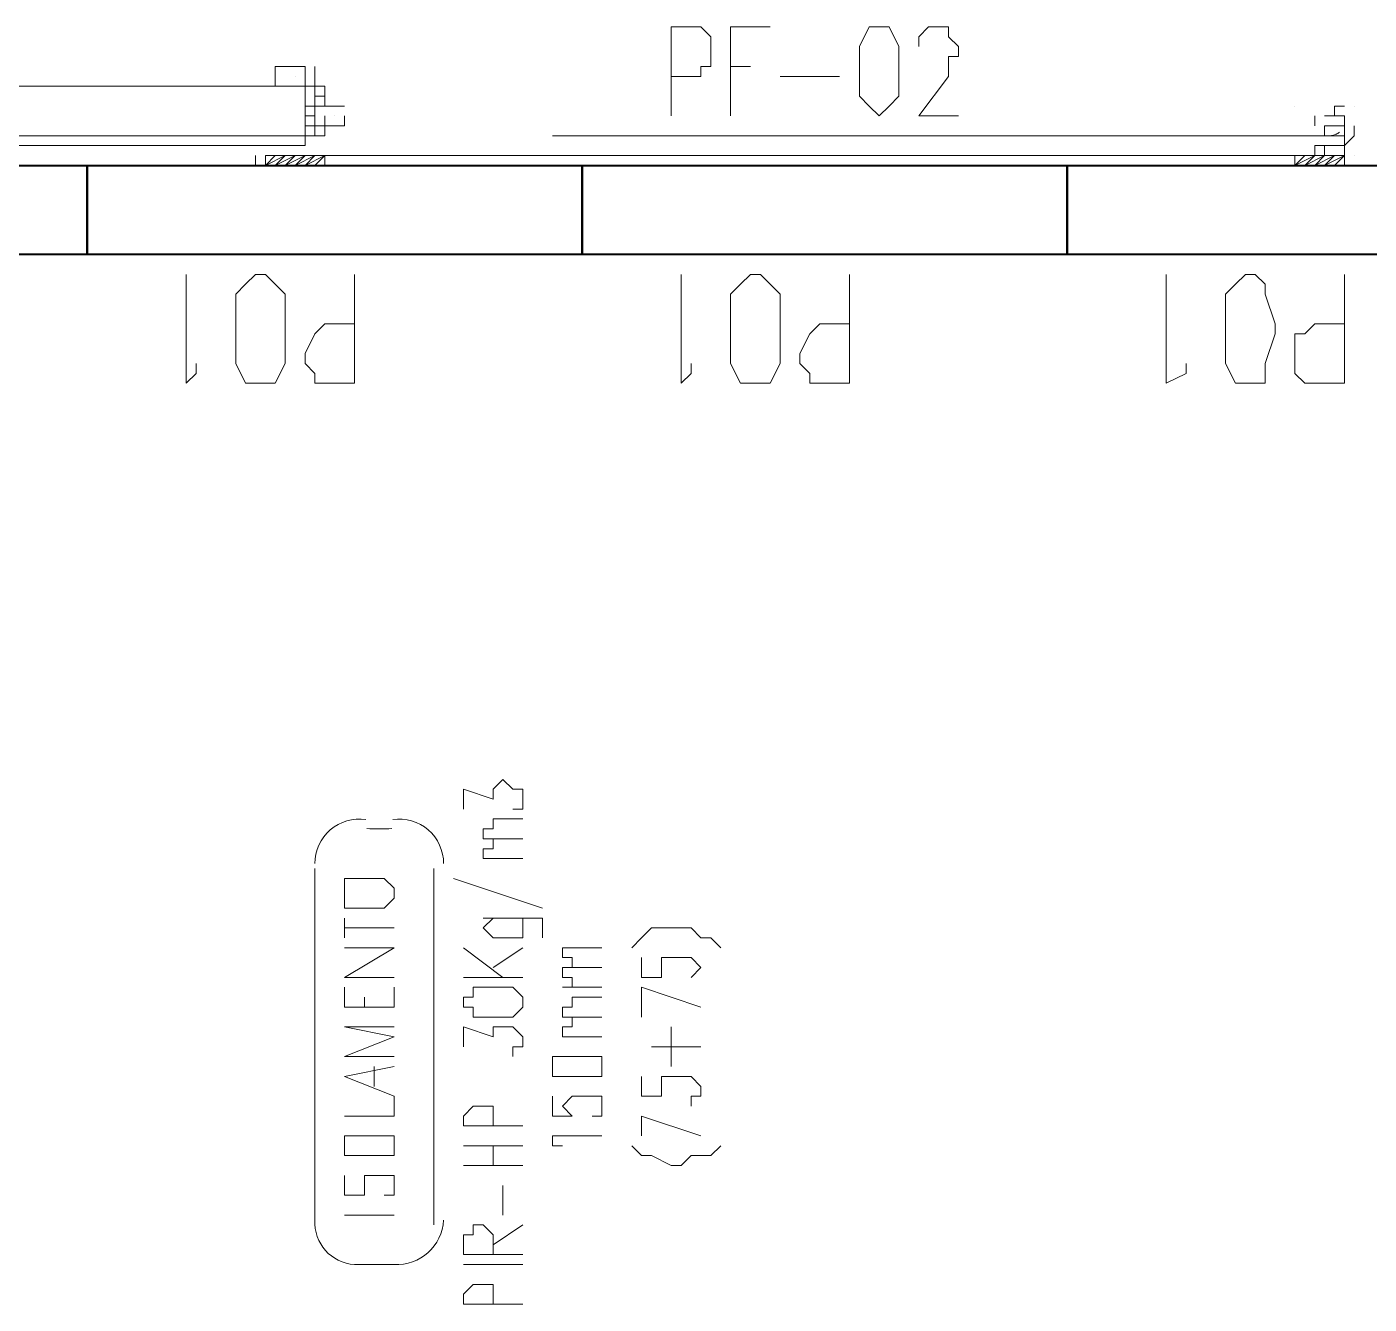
# Model space of a CAD drawing. Header units: inches. Extents: x 5 to 1823, y 18 to 726.
# Drawn here: x 491.562 to 494.606, y 305.132 to 308.028 of the extents above; entities that cross this region are included whole.
import ezdxf

# ---------------------------------------------------------------- set-up
doc = ezdxf.new("R2010")
doc.units = ezdxf.units.IN
doc.header["$MEASUREMENT"] = 0
for name, color, linetype in [('PDF2_D_Paineis PUR 150mm', 1, 'Continuous'), ('PDF2_D_Portas', 6, 'Continuous'), ('PDF2_D_Textos Isolamento', 2, 'Continuous'), ('PDF2_D_Textos Paineis Parede', 3, 'Continuous')]:
    doc.layers.add(name, color=color, linetype=linetype)

msp = doc.modelspace()

# ---------------------------------------------------------------- linework, layer by layer
at = {"layer": 'PDF2_D_Paineis PUR 150mm', "lineweight": 40}
for points in [[(490.5762, 307.7138), (491.6988, 307.7138), (491.6988, 307.5117), (490.5762, 307.5117)], [(491.6988, 307.7138), (492.8214, 307.7138), (492.8214, 307.5117), (491.6988, 307.5117)], [(492.8214, 307.7138), (493.9216, 307.7138), (493.9216, 307.5117), (492.8214, 307.5117)], [(493.9216, 307.7138), (495.0442, 307.7138), (495.0442, 307.5117), (493.9216, 307.5117)]]:
    msp.add_lwpolyline(points, close=True, dxfattribs=at)
at = {"layer": 'PDF2_D_Portas', "lineweight": 5}
for points in [[(493.0235, 307.826), (493.0235, 308.0281), (493.0909, 308.0281), (493.1133, 308.0057), (493.1133, 307.9832), (493.1133, 307.9608), (493.1133, 307.9383), (493.0909, 307.9383), (493.0909, 307.9159), (493.0235, 307.9159)], [(493.1582, 307.826), (493.1582, 308.0281), (493.248, 308.0281)], [(493.5848, 307.9832), (493.5848, 308.0057), (493.6072, 308.0281), (493.6297, 308.0281), (493.6522, 308.0281), (493.6522, 308.0057), (493.6746, 307.9832), (493.6746, 307.9608), (493.6522, 307.9608), (493.6522, 307.9159), (493.5848, 307.826), (493.6746, 307.826)], [(493.1582, 307.9383), (493.2031, 307.9383)], [(493.2705, 307.9159), (493.4052, 307.9159)]]:
    msp.add_lwpolyline(points, dxfattribs=at)
msp.add_lwpolyline([(493.495, 308.0281), (493.4725, 308.0281), (493.4501, 307.9832), (493.4501, 307.9383), (493.4501, 307.9159), (493.4501, 307.8709), (493.4725, 307.8485), (493.495, 307.826), (493.5174, 307.8485), (493.5399, 307.8709), (493.5399, 307.9159), (493.5399, 307.9383), (493.5399, 307.9832), (493.5174, 308.0281)], close=True, dxfattribs=at)
at = {"layer": 'PDF2_D_Portas', "lineweight": 0}
for points in [[(492.1254, 307.8934), (492.1254, 307.9383), (492.1928, 307.9383), (492.1928, 307.8934), (489.9027, 307.8934), (489.8802, 307.8934), (489.8802, 307.8485), (489.8578, 307.8485), (489.8802, 307.8485), (489.8578, 307.8485), (489.8802, 307.8485), (489.8578, 307.8485), (489.8578, 307.7811), (489.8578, 307.8485), (489.8802, 307.8485), (489.8578, 307.8485), (489.8802, 307.8485), (489.8578, 307.8485), (489.8802, 307.8485), (489.8802, 307.826), (489.8802, 307.8036), (489.9027, 307.8036), (489.8802, 307.8036)], [(492.1254, 307.9383), (492.1254, 307.9383)], [(492.1928, 307.9383), (492.1928, 307.9383)], [(492.2152, 307.9383), (492.2152, 307.9383)], [(492.2152, 307.9383), (492.2152, 307.9383)], [(492.2152, 307.9383), (492.2152, 307.9383)], [(492.2152, 307.9383), (492.2152, 307.9383)], [(492.2152, 307.9383), (492.2152, 307.9383)], [(492.2152, 307.9383), (492.2152, 307.9383)], [(492.2152, 307.826), (492.2152, 307.8485), (492.2377, 307.8485), (492.2377, 307.8709), (492.2377, 307.8934), (492.2152, 307.8934), (492.1928, 307.8934), (492.1928, 307.8036), (492.1928, 307.8485), (492.1928, 307.8036), (492.1928, 307.7811), (491.8784, 307.7811), (489.9027, 307.7811), (489.9027, 307.8934)], [(492.1703, 307.9159), (492.1703, 307.9159)], [(492.1703, 307.9159), (492.1703, 307.9159)], [(492.1703, 307.9159), (492.1703, 307.9159)], [(492.1703, 307.9159), (492.1703, 307.9159)], [(492.1703, 307.8934), (492.1703, 307.8934)], [(492.2826, 307.8485), (492.2377, 307.8485), (492.2152, 307.8485), (492.1928, 307.8485), (492.1928, 307.826), (492.1928, 307.8485), (492.1928, 307.826), (492.1928, 307.8485), (492.1928, 307.826), (492.2152, 307.826), (492.1928, 307.826), (492.1928, 307.8036), (492.1928, 307.8485), (492.1928, 307.8934)], [(492.1928, 307.8934), (492.1928, 307.8934)], [(492.2377, 307.8934), (492.2152, 307.8934), (492.2152, 307.8709), (492.2152, 307.8485), (492.1928, 307.8485), (492.2152, 307.8485), (492.2152, 307.8036), (492.2152, 307.8485), (492.2377, 307.8485)], [(492.1928, 307.8934), (492.1928, 307.8934)], [(492.2152, 307.8934), (492.2152, 307.8934)], [(492.2152, 307.8934), (492.2152, 307.8934)], [(492.2152, 307.8934), (492.2152, 307.8934)], [(492.2152, 307.8934), (492.2152, 307.8934)], [(492.2152, 307.8934), (492.2152, 307.8934)], [(492.2152, 307.8934), (492.2152, 307.8934)], [(492.2152, 307.8934), (492.2152, 307.8934)], [(492.2377, 307.8934), (492.2377, 307.8934)], [(492.2377, 307.8934), (492.2377, 307.8934)], [(492.2152, 307.8709), (492.2152, 307.8709)], [(492.2152, 307.8709), (492.2152, 307.8709)], [(492.2152, 307.8709), (492.2152, 307.8709)], [(492.2152, 307.8709), (492.2152, 307.8709)], [(492.2152, 307.8709), (492.2152, 307.8709)], [(492.2152, 307.8709), (492.2152, 307.8709)], [(492.2152, 307.8709), (492.2152, 307.8709)], [(492.2152, 307.8709), (492.2152, 307.8709)], [(492.2152, 307.8709), (492.2152, 307.8709)], [(492.2152, 307.8709), (492.2152, 307.8709)], [(492.2377, 307.8709), (492.2152, 307.8709)], [(492.2152, 307.8709), (492.2377, 307.8709)], [(492.2152, 307.8709), (492.2152, 307.8709)], [(492.2377, 307.8709), (492.2377, 307.8709)], [(492.2377, 307.8709), (492.2377, 307.8709)], [(492.2377, 307.8709), (492.2377, 307.8709)], [(492.1928, 307.8485), (492.1928, 307.8485)], [(492.1928, 307.8485), (492.1928, 307.8485)], [(492.1928, 307.8485), (492.1928, 307.8485)], [(492.1928, 307.8485), (492.1928, 307.8485)], [(492.1928, 307.8485), (492.1928, 307.8485)], [(492.1928, 307.8485), (492.1928, 307.8485)], [(492.1928, 307.8485), (492.1928, 307.8485)], [(492.1928, 307.8485), (492.1928, 307.8485)], [(492.1928, 307.8485), (492.1928, 307.8485)], [(492.1928, 307.8485), (492.1928, 307.8485)], [(492.1928, 307.8485), (492.1928, 307.8485)], [(492.2152, 307.8485), (492.2152, 307.8485)], [(492.2152, 307.8485), (492.2152, 307.8485)], [(492.2152, 307.8485), (492.2152, 307.8485)], [(492.2152, 307.8485), (492.2152, 307.8485)], [(492.2152, 307.8485), (492.2152, 307.8485)], [(492.2152, 307.8485), (492.2152, 307.8485)], [(492.2152, 307.8485), (492.2152, 307.8485)], [(492.2152, 307.8485), (492.2152, 307.8485)], [(492.2152, 307.8485), (492.2152, 307.8485)], [(492.2152, 307.8485), (492.2152, 307.8485)], [(492.2152, 307.8485), (492.2152, 307.8485)], [(492.2152, 307.8485), (492.2152, 307.8485)], [(492.2152, 307.8485), (492.2152, 307.8485)], [(492.2152, 307.8485), (492.2152, 307.8485)], [(492.2152, 307.8485), (492.2152, 307.8485)], [(492.2152, 307.8485), (492.2152, 307.8485)], [(492.2152, 307.8485), (492.2152, 307.8485)], [(492.2152, 307.8485), (492.2152, 307.8485)], [(492.2377, 307.8485), (492.2377, 307.8485)], [(492.2377, 307.8485), (492.2377, 307.8485)], [(492.2377, 307.8485), (492.2377, 307.8485)], [(492.2377, 307.8485), (492.2377, 307.8485)], [(492.2377, 307.8485), (492.2377, 307.8485)], [(492.2377, 307.8485), (492.2377, 307.8485)], [(494.438, 307.8485), (494.438, 307.8485)], [(494.438, 307.8485), (494.438, 307.8485)], [(494.5502, 307.826), (494.5053, 307.826), (494.5502, 307.826), (494.5278, 307.826), (494.5278, 307.8485), (494.5502, 307.8485)], [(494.5502, 307.8485), (494.5502, 307.8485)], [(494.5727, 307.8485), (494.5727, 307.8485)], [(494.5727, 307.8485), (494.5727, 307.8485)], [(492.2826, 307.826), (492.2826, 307.8036), (492.2377, 307.8036), (492.2377, 307.7811), (492.2152, 307.7811), (492.1928, 307.7811), (492.1928, 307.8036), (492.1928, 307.7811), (492.1928, 307.7587), (491.8784, 307.7587), (489.9027, 307.7587)], [(492.1928, 307.826), (492.1928, 307.826)], [(492.1928, 307.7587), (492.1928, 307.7811), (492.1928, 307.7587), (492.1928, 307.7811), (492.1928, 307.8036), (492.1928, 307.826)], [(492.1928, 307.826), (492.1928, 307.826)], [(492.1928, 307.826), (492.1928, 307.826)], [(492.1928, 307.826), (492.1928, 307.826)], [(492.1928, 307.826), (492.1928, 307.826)], [(492.1928, 307.826), (492.1928, 307.826)], [(492.1928, 307.826), (492.1928, 307.826)], [(492.1928, 307.826), (492.1928, 307.826)], [(492.1928, 307.826), (492.1928, 307.826)], [(492.1928, 307.826), (492.1928, 307.826)], [(492.1928, 307.826), (492.1928, 307.826)], [(492.1928, 307.826), (492.1928, 307.826)], [(492.1928, 307.826), (492.1928, 307.826)], [(492.1928, 307.826), (492.1928, 307.826)], [(492.1928, 307.826), (492.1928, 307.826)], [(492.1928, 307.826), (492.1928, 307.826)], [(492.1928, 307.826), (492.1928, 307.826)], [(492.1928, 307.826), (492.1928, 307.826)], [(492.1928, 307.826), (492.1928, 307.826)], [(492.1928, 307.826), (492.1928, 307.826)], [(492.1928, 307.826), (492.1928, 307.826)], [(492.1928, 307.826), (492.1928, 307.826)], [(492.1928, 307.826), (492.1928, 307.826)], [(492.1928, 307.826), (492.1928, 307.826)], [(492.1928, 307.826), (492.1928, 307.826)], [(492.1928, 307.826), (492.1928, 307.826)], [(492.1928, 307.826), (492.1928, 307.826)], [(492.1928, 307.826), (492.1928, 307.826)], [(492.1928, 307.826), (492.1928, 307.826)], [(492.1928, 307.826), (492.1928, 307.826)], [(492.1928, 307.826), (492.1928, 307.826)], [(492.1928, 307.826), (492.1928, 307.826)], [(492.1928, 307.826), (492.1928, 307.826)], [(492.1928, 307.826), (492.1928, 307.826)], [(492.1928, 307.826), (492.1928, 307.826)], [(492.1928, 307.8036), (492.1928, 307.8036)], [(492.1928, 307.8036), (492.1928, 307.8036)], [(492.1928, 307.8036), (492.1928, 307.8036)], [(492.1928, 307.8036), (492.1928, 307.8036)], [(492.1928, 307.8036), (492.1928, 307.8036)], [(492.1928, 307.8036), (492.1928, 307.8036)], [(492.1928, 307.8036), (492.1928, 307.8036)], [(492.1928, 307.8036), (492.1928, 307.8036)], [(492.1928, 307.8036), (492.1928, 307.8036)], [(492.1928, 307.8036), (492.1928, 307.8036)], [(492.1928, 307.8036), (492.1928, 307.8036)], [(492.1928, 307.8036), (492.1928, 307.8036)], [(492.1928, 307.8036), (492.1928, 307.8036)], [(492.1928, 307.8036), (492.1928, 307.8036)], [(492.1928, 307.8036), (492.1928, 307.8036)], [(492.1928, 307.8036), (492.1928, 307.8036)], [(492.1928, 307.8036), (492.1928, 307.8036)], [(492.1928, 307.8036), (492.1928, 307.8036)], [(492.1928, 307.8036), (492.1928, 307.8036)], [(492.1928, 307.8036), (492.1928, 307.8036)], [(492.1928, 307.8036), (492.1928, 307.8036)], [(492.1928, 307.8036), (492.1928, 307.8036)], [(492.1928, 307.8036), (492.1928, 307.8036)], [(492.1928, 307.8036), (492.1928, 307.8036)], [(492.1928, 307.8036), (492.1928, 307.8036)], [(492.1928, 307.8036), (492.1928, 307.8036)], [(492.1928, 307.8036), (492.1928, 307.8036)], [(492.1928, 307.8036), (492.1928, 307.8036)], [(492.1928, 307.8036), (492.1928, 307.8036)], [(492.1928, 307.8036), (492.1928, 307.8036)], [(492.1928, 307.8036), (492.1928, 307.8036)], [(492.2152, 307.826), (492.2152, 307.826)], [(492.2152, 307.826), (492.2152, 307.826)], [(492.2377, 307.8036), (492.2152, 307.8036), (492.2377, 307.8036), (492.2377, 307.826)], [(492.2152, 307.826), (492.2152, 307.826)], [(492.2152, 307.8036), (492.2152, 307.8036)], [(492.2152, 307.8036), (492.2152, 307.8036)], [(492.2152, 307.8036), (492.2152, 307.8036)], [(492.2152, 307.8036), (492.2152, 307.8036)], [(492.2152, 307.8036), (492.2152, 307.8036)], [(492.2152, 307.8036), (492.2152, 307.8036)], [(492.2152, 307.8036), (492.2152, 307.8036)], [(492.2152, 307.8036), (492.2152, 307.8036)], [(492.2152, 307.8036), (492.2152, 307.8036)], [(492.2152, 307.8036), (492.2152, 307.8036)], [(492.2152, 307.8036), (492.2152, 307.8036)], [(492.2152, 307.8036), (492.2152, 307.8036)], [(492.2152, 307.8036), (492.2152, 307.8036)], [(492.2152, 307.8036), (492.2152, 307.8036)], [(492.2152, 307.8036), (492.2152, 307.8036)], [(492.2377, 307.826), (492.2377, 307.826)], [(492.2377, 307.8036), (492.2377, 307.8036)], [(492.2377, 307.8036), (492.2377, 307.8036)], [(492.2377, 307.8036), (492.2377, 307.8036)], [(492.2377, 307.8036), (492.2377, 307.8036)], [(492.2377, 307.8036), (492.2377, 307.8036)], [(492.2377, 307.8036), (492.2377, 307.8036)], [(492.2377, 307.8036), (492.2377, 307.8036)], [(492.2601, 307.826), (492.2601, 307.826)], [(492.2601, 307.826), (492.2601, 307.826)], [(492.2601, 307.826), (492.2601, 307.826)], [(492.2601, 307.826), (492.2601, 307.826)], [(492.2601, 307.826), (492.2601, 307.826)], [(492.2601, 307.8036), (492.2601, 307.8036)], [(492.2826, 307.826), (492.2826, 307.826)], [(492.2826, 307.8036), (492.2826, 307.8036)], [(492.7541, 307.7811), (494.5502, 307.7811), (494.5502, 307.8036), (494.5053, 307.8036)], [(494.4829, 307.826), (494.4829, 307.826)], [(494.5053, 307.826), (494.5053, 307.826)], [(494.5053, 307.826), (494.5053, 307.826)], [(494.5053, 307.8036), (494.5053, 307.8036)], [(494.5053, 307.8036), (494.5053, 307.8036)], [(494.5053, 307.8036), (494.5053, 307.8036)], [(494.5053, 307.8036), (494.5053, 307.8036)], [(494.5053, 307.8036), (494.5053, 307.8036)], [(494.5727, 307.7811), (494.5502, 307.7587), (494.5502, 307.826), (494.5502, 307.8036)], [(494.5502, 307.826), (494.5502, 307.826)], [(494.5502, 307.826), (494.5502, 307.826)], [(494.5502, 307.826), (494.5502, 307.826)], [(494.5502, 307.8036), (494.5502, 307.8036)], [(494.5502, 307.8036), (494.5502, 307.8036)], [(492.1928, 307.7811), (492.1928, 307.7811)], [(492.1928, 307.7811), (492.1928, 307.7811)], [(492.1928, 307.7811), (492.1928, 307.7811)], [(492.1928, 307.7811), (492.1928, 307.7811)], [(492.1928, 307.7811), (492.1928, 307.7811)], [(492.1928, 307.7811), (492.1928, 307.7811)], [(492.2152, 307.7811), (492.2152, 307.7811)], [(494.5278, 307.7587), (494.5502, 307.7587), (494.5502, 307.7811), (494.5502, 307.7362), (494.5502, 307.7138), (494.438, 307.7138), (494.438, 307.7362)], [(494.5053, 307.7811), (494.5053, 307.7811)], [(494.5727, 307.7811), (494.5727, 307.7811)], [(494.5727, 307.7811), (494.5727, 307.7811)], [(492.1928, 307.7587), (492.1928, 307.7587)], [(492.1928, 307.7587), (492.1928, 307.7587)], [(494.4829, 307.7587), (494.5278, 307.7587), (494.4829, 307.7587), (494.4829, 307.7362), (494.438, 307.7138), (494.4829, 307.7362), (494.438, 307.7138), (494.4604, 307.7362), (494.438, 307.7138), (494.4604, 307.7362), (494.438, 307.7138), (494.4604, 307.7362)], [(494.5502, 307.7587), (494.5053, 307.7587), (494.5053, 307.7362), (494.4604, 307.7138), (494.5053, 307.7362), (494.4604, 307.7138), (494.4829, 307.7362), (494.4604, 307.7138)], [(494.4829, 307.7587), (494.4829, 307.7587)], [(494.4829, 307.7587), (494.4829, 307.7587)], [(494.4829, 307.7587), (494.4829, 307.7587)], [(494.5278, 307.7587), (494.5278, 307.7587)], [(494.5278, 307.7587), (494.5278, 307.7587)], [(494.5278, 307.7587), (494.5278, 307.7587)], [(494.5278, 307.7587), (494.5278, 307.7587)], [(494.5502, 307.7587), (494.5502, 307.7587)], [(494.5502, 307.7587), (494.5502, 307.7587)], [(492.0805, 307.7362), (492.0805, 307.7138), (492.103, 307.7138), (492.103, 307.7362), (492.2377, 307.7362), (494.438, 307.7362), (494.438, 307.7138), (494.438, 307.7362), (494.5502, 307.7362), (494.5053, 307.7138), (494.5502, 307.7362), (494.5053, 307.7138), (494.5278, 307.7362), (494.5053, 307.7138)], [(492.1254, 307.7362), (492.103, 307.7138), (492.1254, 307.7362), (492.103, 307.7138), (492.1254, 307.7362), (492.103, 307.7138), (492.2377, 307.7138), (492.2152, 307.7138), (492.2377, 307.7138), (492.2152, 307.7138), (492.2377, 307.7362), (492.2152, 307.7138)], [(492.1479, 307.7362), (492.103, 307.7138), (492.1479, 307.7362)], [(492.103, 307.7362), (492.103, 307.7362)], [(492.103, 307.7362), (492.103, 307.7362)], [(492.103, 307.7362), (492.103, 307.7362)], [(492.103, 307.7362), (492.103, 307.7138)], [(492.103, 307.7138), (492.103, 307.7138)], [(492.103, 307.7138), (492.103, 307.7138)], [(492.1703, 307.7362), (492.1254, 307.7138), (492.1703, 307.7362)], [(492.1479, 307.7362), (492.1254, 307.7138), (492.1479, 307.7362), (492.1254, 307.7138)], [(492.1928, 307.7362), (492.1479, 307.7138), (492.1928, 307.7362)], [(492.1703, 307.7362), (492.1479, 307.7138), (492.1703, 307.7362), (492.1479, 307.7138)], [(492.2152, 307.7362), (492.1703, 307.7138), (492.2152, 307.7362)], [(492.1928, 307.7362), (492.1703, 307.7138), (492.1928, 307.7362), (492.1703, 307.7138)], [(492.2377, 307.7362), (492.1928, 307.7138), (492.2377, 307.7362)], [(492.2152, 307.7362), (492.1928, 307.7138), (492.2152, 307.7362), (492.1928, 307.7138)], [(494.5278, 307.7138), (494.5502, 307.7362), (494.5278, 307.7138), (494.5502, 307.7362), (494.5278, 307.7138), (494.5502, 307.7362), (492.7541, 307.7362)], [(494.438, 307.7362), (494.438, 307.7362)], [(494.5278, 307.7362), (494.4829, 307.7138), (494.5278, 307.7362), (494.4829, 307.7138), (494.5053, 307.7362), (494.4829, 307.7138)], [(494.5502, 307.7362), (494.5502, 307.7362)], [(494.5502, 307.7138), (494.5502, 307.7138)], [(494.5727, 307.7362), (494.5727, 307.7362)], [(494.5727, 307.7362), (494.5727, 307.7362)]]:
    msp.add_lwpolyline(points, dxfattribs=at)
for points in [[(492.2152, 307.9383), (492.2152, 307.9159)], [(492.2152, 307.8934), (492.2152, 307.9159)], [(492.2152, 307.8709), (492.2152, 307.8934)], [(492.1928, 307.8036), (492.2152, 307.8036)], [(492.2152, 307.7811), (492.2152, 307.8036)], [(494.4829, 307.826), (494.4829, 307.8036)], [(494.5053, 307.7811), (494.5053, 307.8036)], [(494.5727, 307.8036), (494.5727, 307.7811)], [(492.103, 307.7138), (492.2377, 307.7138), (492.2377, 307.7362), (492.103, 307.7362)], [(492.2377, 307.7138), (492.2377, 307.7362)], [(494.438, 307.7138), (494.5502, 307.7138), (494.5502, 307.7362), (494.438, 307.7362)]]:
    msp.add_lwpolyline(points, close=True, dxfattribs=at)
msp.add_lwpolyline([(494.5362, 307.7874, -0.156603), (494.5053, 307.7811), (494.5502, 307.7811)], format="xyb", dxfattribs=at)
msp.add_arc((494.5166, 307.8148), 0.0337, 294.6196, 311.8039, dxfattribs=at)
at = {"layer": 'PDF2_D_Textos Isolamento', "lineweight": 5}
for points in [[(492.552, 306.2544), (492.552, 306.2993), (492.6194, 306.2769), (492.6194, 306.2993), (492.6418, 306.3218), (492.6643, 306.2993), (492.6867, 306.2993), (492.6867, 306.2769), (492.6867, 306.2544), (492.6643, 306.2544)], [(492.6194, 306.187), (492.5969, 306.187), (492.5969, 306.2095), (492.6194, 306.2095), (492.6194, 306.232), (492.6867, 306.232)], [(492.6194, 306.1421), (492.5969, 306.1421), (492.5969, 306.1646), (492.6194, 306.1646), (492.6194, 306.187), (492.6867, 306.187)], [(492.5969, 306.1421), (492.6867, 306.1421)], [(492.5296, 306.0972), (492.7316, 306.0299)], [(492.2826, 305.9625), (492.2826, 306.0074)], [(492.5969, 306.0074), (492.6867, 306.0074), (492.7092, 306.0074), (492.7316, 306.0074), (492.7316, 305.985), (492.7316, 305.9625)], [(492.6194, 306.0074), (492.5969, 305.985), (492.6194, 305.9625), (492.6418, 305.9625), (492.6643, 305.9625), (492.6867, 305.9625), (492.6867, 305.985), (492.6867, 306.0074), (492.6643, 306.0074)], [(492.2826, 305.985), (492.3948, 305.985)], [(492.9337, 305.9401), (492.9561, 305.9625), (492.9786, 305.985), (493.0235, 305.985), (493.0459, 305.985), (493.0684, 305.985), (493.0909, 305.9625), (493.1133, 305.9625), (493.1358, 305.9401)], [(492.3948, 305.8727), (492.2826, 305.8727), (492.3948, 305.9401), (492.2826, 305.9401)], [(492.552, 305.9401), (492.6418, 305.8727)], [(492.6194, 305.8952), (492.6867, 305.9401)], [(492.799, 305.8952), (492.799, 305.9176), (492.7765, 305.9176), (492.7765, 305.9401), (492.799, 305.9401), (492.8663, 305.9401)], [(492.9561, 305.9176), (492.9561, 305.8727), (493.001, 305.8727), (493.001, 305.8952), (493.001, 305.9176), (493.0235, 305.9176), (493.0459, 305.9176), (493.0684, 305.9176), (493.0909, 305.8952), (493.0684, 305.8727)], [(492.799, 305.8503), (492.799, 305.8727), (492.7765, 305.8727), (492.7765, 305.8952), (492.799, 305.8952), (492.8663, 305.8952)], [(492.3948, 305.8503), (492.3948, 305.8054), (492.2826, 305.8054), (492.2826, 305.8503)], [(492.552, 305.8727), (492.6867, 305.8727)], [(492.7765, 305.8503), (492.8663, 305.8503)], [(493.0909, 305.8054), (492.9561, 305.8503), (492.9561, 305.7829)], [(492.3275, 305.8054), (492.3275, 305.8278)], [(492.799, 305.7829), (492.7765, 305.7829), (492.7765, 305.8054), (492.799, 305.8054), (492.799, 305.8278), (492.8663, 305.8278)], [(492.3948, 305.6931), (492.2826, 305.6931), (492.3948, 305.738), (492.2826, 305.7605), (492.3948, 305.7605)], [(492.552, 305.7156), (492.552, 305.7605), (492.6194, 305.738), (492.6194, 305.7605), (492.6418, 305.7605), (492.6643, 305.7605), (492.6867, 305.738), (492.6867, 305.7156), (492.6643, 305.7156), (492.6643, 305.6931)], [(492.799, 305.738), (492.7765, 305.738), (492.7765, 305.7605), (492.799, 305.7605), (492.799, 305.7829), (492.8663, 305.7829)], [(493.0235, 305.6707), (493.0235, 305.7605)], [(492.7765, 305.738), (492.8663, 305.738)], [(492.9786, 305.7156), (493.0909, 305.7156)], [(492.2826, 305.5584), (492.3948, 305.5584), (492.3948, 305.6033), (492.2826, 305.6482), (492.3948, 305.6707)], [(492.3499, 305.6257), (492.3499, 305.6707)], [(492.9561, 305.6482), (492.9561, 305.6033), (493.001, 305.6033), (493.001, 305.6257), (493.001, 305.6482), (493.0235, 305.6482), (493.0459, 305.6482), (493.0684, 305.6482), (493.0909, 305.6257), (493.0909, 305.6033), (493.0684, 305.6033), (493.0684, 305.5808)], [(492.6867, 305.5359), (492.552, 305.5359), (492.552, 305.5584), (492.5745, 305.5808), (492.5969, 305.5808), (492.6194, 305.5808), (492.6194, 305.5584), (492.6194, 305.5359)], [(492.7541, 305.6033), (492.7541, 305.5584), (492.799, 305.5584), (492.7765, 305.5808), (492.799, 305.6033), (492.8214, 305.6033), (492.8439, 305.6033), (492.8663, 305.6033), (492.8663, 305.5808), (492.8663, 305.5584), (492.8439, 305.5584)], [(493.0909, 305.5135), (492.9561, 305.5584), (492.9561, 305.5135)], [(492.552, 305.491), (492.6867, 305.491)], [(492.6194, 305.4461), (492.6194, 305.491)], [(492.7765, 305.491), (492.7541, 305.491), (492.7541, 305.5135), (492.8663, 305.5135)], [(492.9337, 305.491), (492.9561, 305.4686), (492.9786, 305.4686), (493.0235, 305.4461), (493.0459, 305.4461), (493.0684, 305.4686), (493.0909, 305.4686), (493.1133, 305.4686), (493.1358, 305.491)], [(492.2826, 305.4237), (492.2826, 305.4012), (492.2826, 305.3788), (492.305, 305.3788), (492.3275, 305.3788), (492.3275, 305.4012), (492.3275, 305.4237), (492.3499, 305.4237), (492.3724, 305.4237), (492.3948, 305.4237), (492.3948, 305.4012), (492.3948, 305.3788), (492.3724, 305.3788)], [(492.552, 305.4461), (492.6867, 305.4461)], [(492.6418, 305.3339), (492.6418, 305.4012)], [(492.2826, 305.3339), (492.3948, 305.3339)], [(492.6867, 305.2441), (492.552, 305.2441), (492.552, 305.289), (492.5745, 305.289), (492.5745, 305.3114), (492.5969, 305.3114), (492.6194, 305.289), (492.6194, 305.2441)], [(492.6194, 305.2665), (492.6867, 305.3114)], [(492.552, 305.2216), (492.6867, 305.2216)], [(492.6867, 305.1318), (492.552, 305.1318), (492.552, 305.1543), (492.5745, 305.1767), (492.5969, 305.1767), (492.6194, 305.1767), (492.6194, 305.1543), (492.6194, 305.1318)]]:
    msp.add_lwpolyline(points, dxfattribs=at)
at = {"layer": 'PDF2_D_Textos Isolamento', "color": 1, "lineweight": 5}
for points in [[(492.2152, 306.1197), (492.2152, 305.3114)], [(492.4846, 305.3114), (492.4846, 306.1197)]]:
    msp.add_lwpolyline(points, dxfattribs=at)
at = {"layer": 'PDF2_D_Textos Isolamento', "lineweight": 5}
for points in [[(492.2826, 306.0523), (492.2826, 306.0299), (492.305, 306.0299), (492.3275, 306.0299), (492.3499, 306.0299), (492.3724, 306.0299), (492.3948, 306.0523), (492.3948, 306.0748), (492.3724, 306.0972), (492.3499, 306.0972), (492.3275, 306.0972), (492.305, 306.0972), (492.2826, 306.0972), (492.2826, 306.0748)], [(492.552, 305.8054), (492.5745, 305.8054), (492.5745, 305.7829), (492.6194, 305.7829), (492.6418, 305.7829), (492.6643, 305.7829), (492.6867, 305.8054), (492.6867, 305.8278), (492.6643, 305.8503), (492.6418, 305.8503), (492.6194, 305.8503), (492.5745, 305.8503), (492.5745, 305.8278), (492.552, 305.8278)], [(492.7541, 305.6707), (492.7541, 305.6482), (492.7765, 305.6482), (492.799, 305.6482), (492.8214, 305.6482), (492.8439, 305.6482), (492.8663, 305.6482), (492.8663, 305.6707), (492.8663, 305.6931), (492.8439, 305.6931), (492.8214, 305.6931), (492.799, 305.6931), (492.7765, 305.6931), (492.7541, 305.6931)], [(492.2826, 305.491), (492.2826, 305.4686), (492.305, 305.4686), (492.3275, 305.4686), (492.3499, 305.4686), (492.3724, 305.4686), (492.3948, 305.4686), (492.3948, 305.491), (492.3948, 305.5135), (492.3724, 305.5135), (492.3499, 305.5135), (492.3275, 305.5135), (492.305, 305.5135), (492.2826, 305.5135)]]:
    msp.add_lwpolyline(points, close=True, dxfattribs=at)
at = {"layer": 'PDF2_D_Textos Isolamento', "color": 1, "lineweight": 0}
msp.add_lwpolyline([(492.2152, 305.3226, 0.414213), (492.305, 305.2216), (492.3948, 305.2216, 0.414213), (492.5071, 305.3226)], format="xyb", dxfattribs=at)
msp.add_lwpolyline([(492.305, 305.2216), (492.305, 305.2216)], dxfattribs=at)
msp.add_lwpolyline([(492.305, 305.2216), (492.305, 305.2216)], dxfattribs=at)
for centre, radius, start, end in [((492.3163, 306.1309), 0.101, 81.815, 180), ((492.4061, 306.1309), 0.101, 360, 98.185), ((492.3612, 306.7596), 0.5501, 267.0283, 272.9717)]:
    msp.add_arc(centre, radius, start, end, dxfattribs=at)
at = {"layer": 'PDF2_D_Textos Paineis Parede', "lineweight": 5}
for points in [[(491.9458, 307.2647), (491.9458, 307.2423), (491.9233, 307.2198), (491.9233, 307.4668)], [(492.305, 307.4668), (492.305, 307.2198), (492.2377, 307.2198), (492.2152, 307.2198), (492.2152, 307.2423), (492.1928, 307.2647), (492.1928, 307.2872), (492.2152, 307.3321), (492.2377, 307.3546), (492.305, 307.3546)], [(493.0684, 307.2647), (493.0684, 307.2423), (493.0459, 307.2198), (493.0459, 307.4668)], [(493.4276, 307.4668), (493.4276, 307.2198), (493.3603, 307.2198), (493.3378, 307.2198), (493.3378, 307.2423), (493.3154, 307.2647), (493.3154, 307.2872), (493.3378, 307.3321), (493.3603, 307.3546), (493.4276, 307.3546)], [(494.191, 307.2647), (494.191, 307.2423), (494.1461, 307.2198), (494.1461, 307.4668)], [(494.5502, 307.4668), (494.5502, 307.2198), (494.4829, 307.2198), (494.4604, 307.2198), (494.438, 307.2423), (494.438, 307.2647), (494.438, 307.2872), (494.438, 307.3321), (494.4604, 307.3321), (494.4829, 307.3546), (494.5502, 307.3546)]]:
    msp.add_lwpolyline(points, dxfattribs=at)
for points in [[(492.103, 307.2198), (492.1254, 307.2198), (492.1479, 307.2647), (492.1479, 307.3321), (492.1479, 307.3546), (492.1479, 307.4219), (492.1254, 307.4444), (492.103, 307.4668), (492.0805, 307.4668), (492.0581, 307.4444), (492.0356, 307.4219), (492.0356, 307.3546), (492.0356, 307.3321), (492.0356, 307.2647), (492.0581, 307.2198), (492.0805, 307.2198)], [(493.2256, 307.2198), (493.248, 307.2198), (493.2705, 307.2647), (493.2705, 307.3321), (493.2705, 307.3546), (493.2705, 307.4219), (493.248, 307.4444), (493.2256, 307.4668), (493.2031, 307.4668), (493.1807, 307.4444), (493.1582, 307.4219), (493.1582, 307.3546), (493.1582, 307.3321), (493.1582, 307.2647), (493.1807, 307.2198), (493.2031, 307.2198)], [(494.3482, 307.2198), (494.3706, 307.2198), (494.3706, 307.2647), (494.3931, 307.3321), (494.3931, 307.3546), (494.3706, 307.4219), (494.3706, 307.4444), (494.3482, 307.4668), (494.3257, 307.4668), (494.3033, 307.4444), (494.2808, 307.4219), (494.2808, 307.3546), (494.2808, 307.3321), (494.2808, 307.2647), (494.3033, 307.2198), (494.3257, 307.2198)]]:
    msp.add_lwpolyline(points, close=True, dxfattribs=at)

doc.saveas('drawing.dxf')
